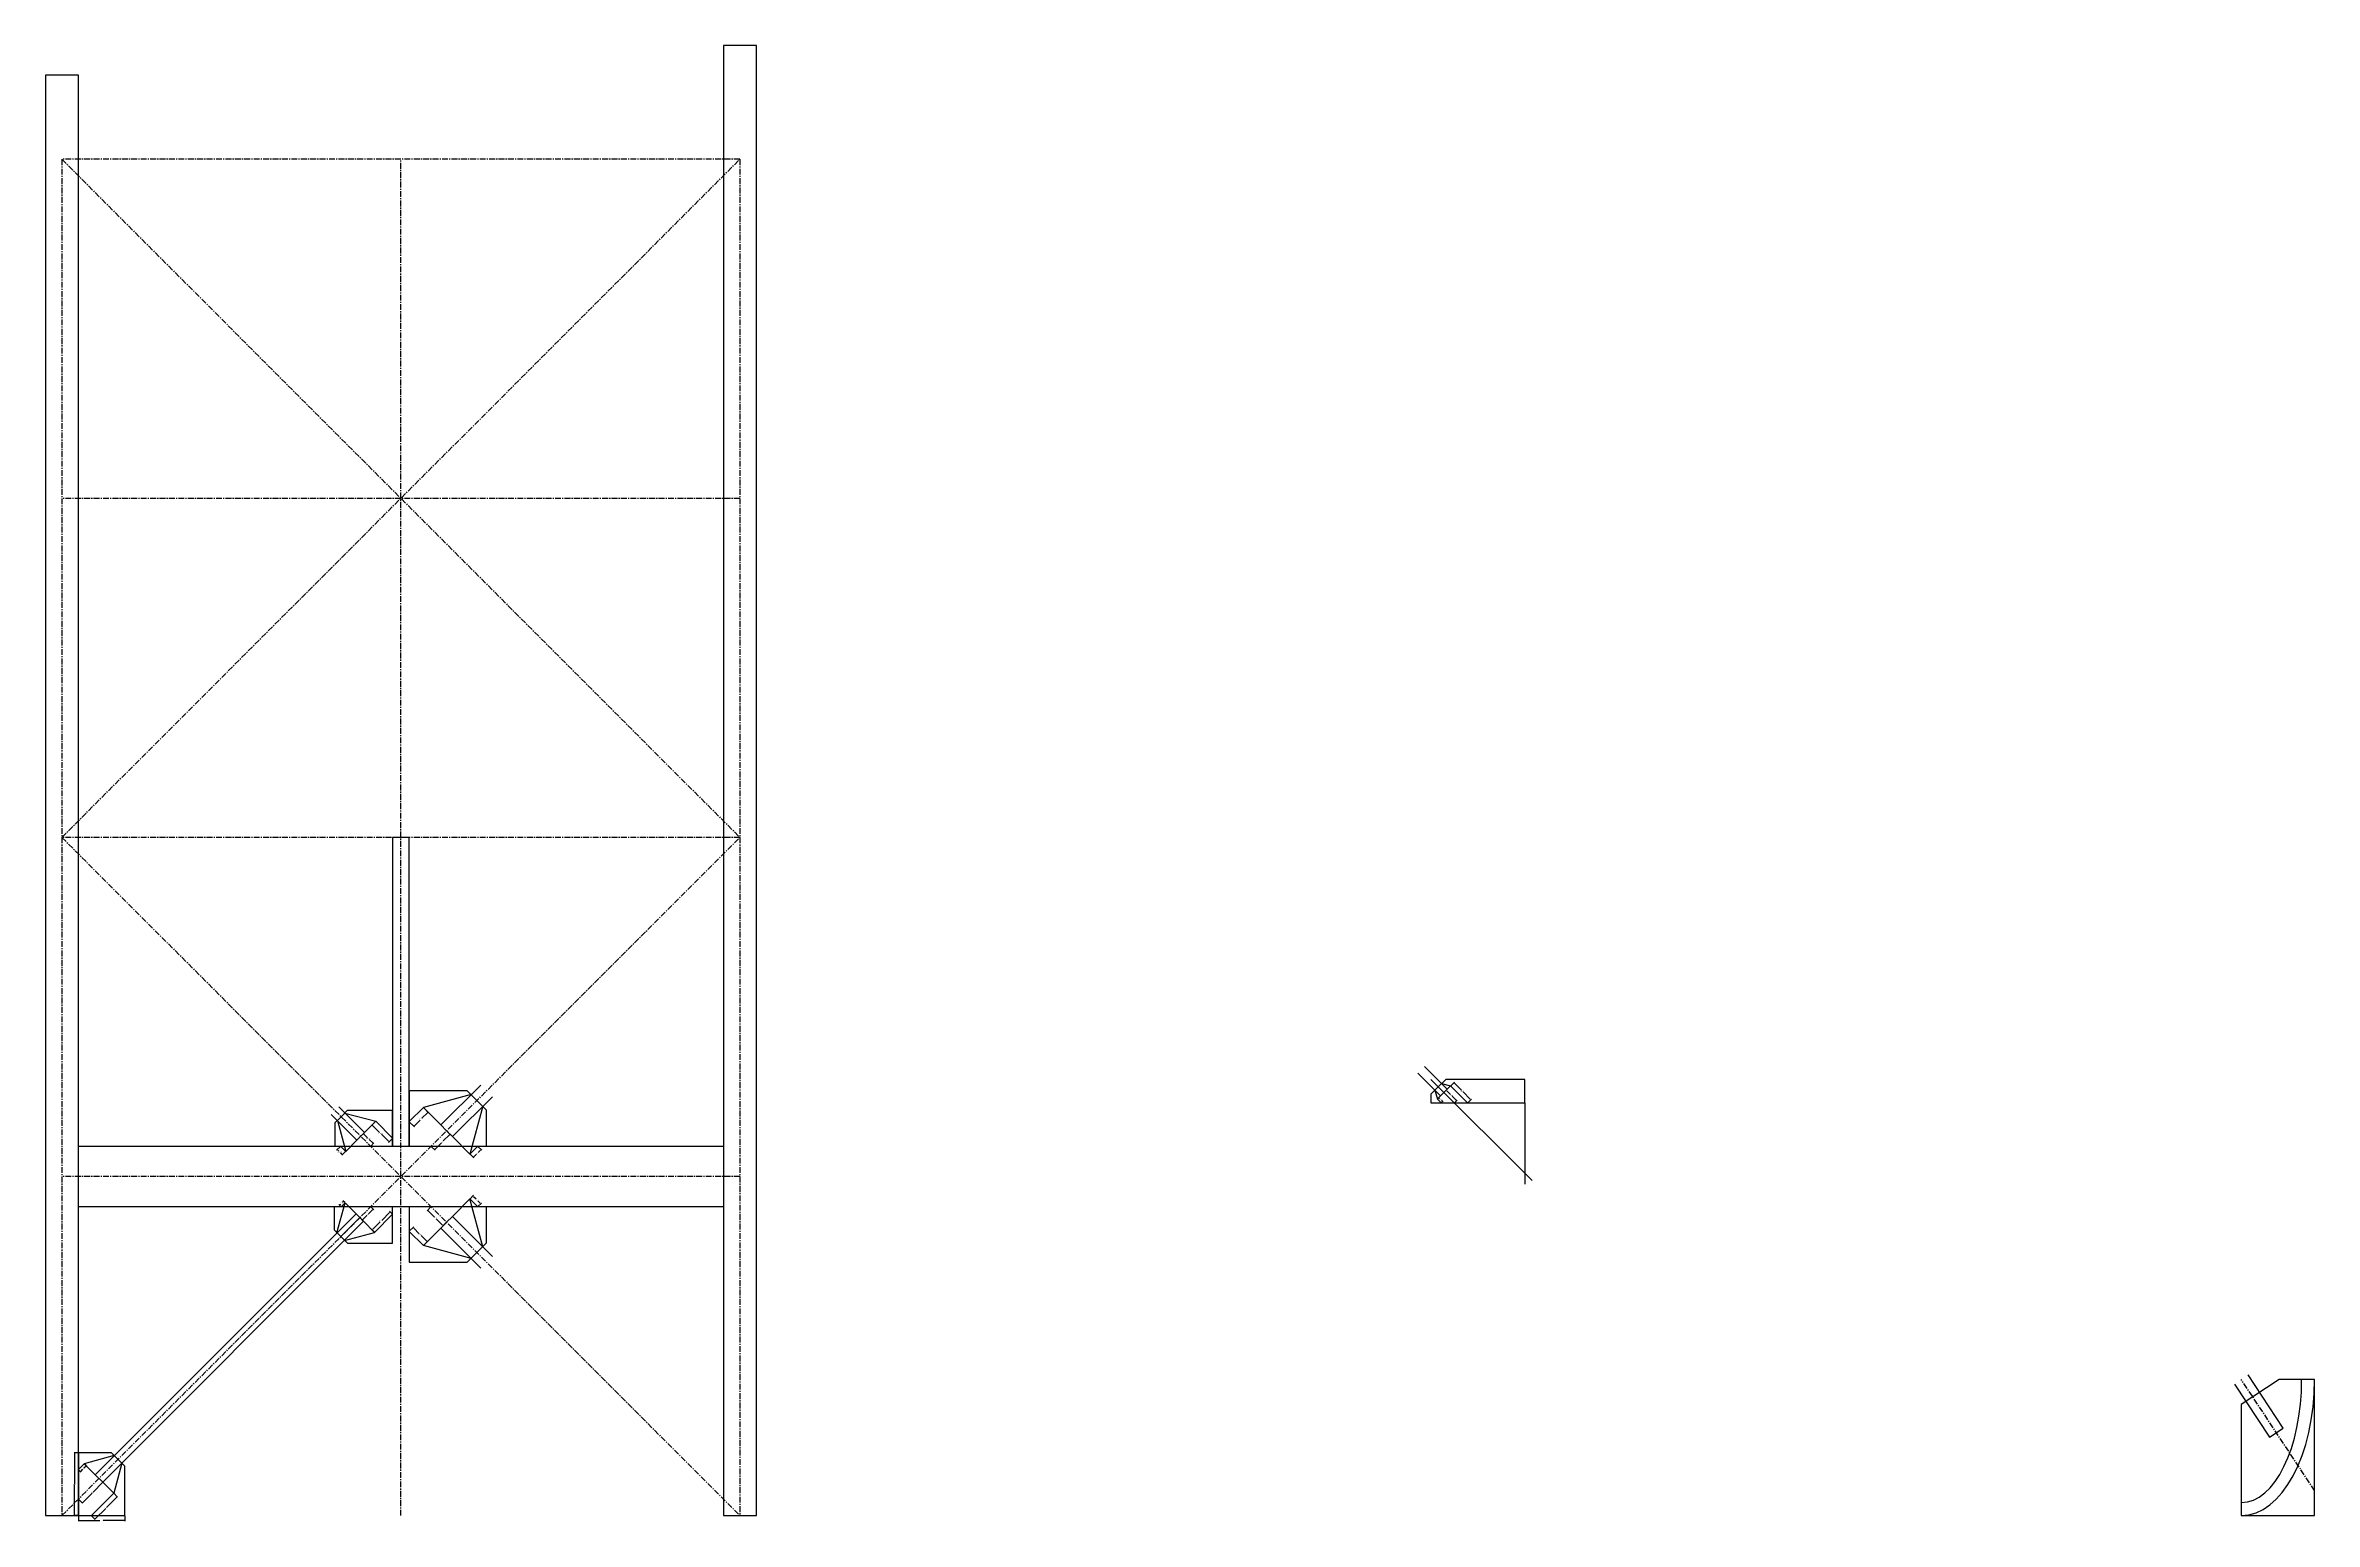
# Model space of a CAD drawing. Header units: inches. Extents: x 15 to 979, y 36 to 663.
import ezdxf

# ---------------------------------------------------------------- set-up
doc = ezdxf.new("R2010")
doc.units = ezdxf.units.IN
doc.header["$MEASUREMENT"] = 0
doc.linetypes.add('CENTERX2', pattern=[4, 2.5, -0.5, 0.5, -0.5])
for name, color, linetype in [('Centers', 1, 'CENTERX2'), ('Dimensions', 7, 'Continuous'), ('Elements', 4, 'Continuous'), ('Measures', 1, 'Continuous')]:
    doc.layers.add(name, color=color, linetype=linetype)
doc.styles.get("Standard").update_dxf_attribs({"font": 'arial.ttf'})
doc.dimstyles.new('Annotative', dxfattribs={"dimscale": 0, "dimtxt": 0.18, "dimasz": 0.18, "dimexe": 0.18, "dimexo": 0.0625, "dimgap": 0.09, "dimtad": 0, "dimtih": 1, "dimtoh": 1, "dimzin": 0, "dimdsep": 46, "dimtxsty": 'Standard', "dimcen": 0.09, "dimadec": 0, "dimazin": 0, "dimtfac": 1, "dimtofl": 0, "dimtmove": 0, "dimatfit": 3, "dimfxl": 1, "dimtolj": 1, "dimtzin": 0, "dimarcsym": 0})

# ---------------------------------------------------------------- blocks, each defined once
blk = doc.blocks.new('*D1')
at = {"layer": 'Defpoints', "color": 0}
for p in [(29.22, 38.42), (48.92, 38.42), (48.92, 36.28)]:
    blk.add_point(p, dxfattribs=at)
at = {"layer": 'Dimensions', "color": 0, "lineweight": -2}
for p, q in [((29.22, 38.36), (29.22, 36.1)), ((29.4, 36.28), (38.42, 36.28)), ((48.74, 36.28), (39.72, 36.28)), ((48.92, 38.36), (48.92, 36.1))]:
    blk.add_line(p, q, dxfattribs=at)
at = {"layer": 'Dimensions', "color": 0}
for points in [[(29.4, 36.31), (29.4, 36.25), (29.22, 36.28)], [(48.74, 36.31), (48.74, 36.25), (48.92, 36.28)]]:
    blk.add_solid(points, dxfattribs=at)
at = {"layer": 'Dimensions', "color": 0, "insert": (39.07, 36.28), "char_height": 0.18, "attachment_point": 5}
blk.add_mtext('\\A1;a = 19.69"', dxfattribs=at)
blk = doc.blocks.new('*D2')
at = {"layer": 'Defpoints', "color": 0}
for p in [(27.63, 65.11), (29.22, 65.11), (29.22, 38.42)]:
    blk.add_point(p, dxfattribs=at)
at = {"layer": 'Dimensions', "color": 0, "lineweight": -2}
for p, q in [((29.16, 65.11), (27.45, 65.11)), ((27.63, 64.93), (27.63, 51.95)), ((27.63, 38.6), (27.63, 51.58)), ((29.16, 38.42), (27.45, 38.42))]:
    blk.add_line(p, q, dxfattribs=at)
at = {"layer": 'Dimensions', "color": 0}
for points in [[(27.6, 64.93), (27.66, 64.93), (27.63, 65.11)], [(27.6, 38.6), (27.66, 38.6), (27.63, 38.42)]]:
    blk.add_solid(points, dxfattribs=at)
at = {"layer": 'Dimensions', "color": 0, "insert": (27.63, 51.77), "char_height": 0.18, "attachment_point": 5}
blk.add_mtext('\\A1;b = 26.69"', dxfattribs=at)
blk = doc.blocks.new('*D3')
at = {"layer": 'Defpoints', "color": 0}
for p in [(29.22, 57.95), (31.73, 60.46), (32.62, 59.56)]:
    blk.add_point(p, dxfattribs=at)
at = {"layer": 'Dimensions', "color": 0, "lineweight": -2}
for p, q in [((29.27, 57.91), (30.24, 56.93)), ((30.24, 57.19), (31.19, 58.13)), ((32.49, 59.44), (31.55, 58.49)), ((31.77, 60.41), (32.75, 59.44))]:
    blk.add_line(p, q, dxfattribs=at)
at = {"layer": 'Dimensions', "color": 0}
for points in [[(32.47, 59.46), (32.51, 59.41), (32.62, 59.56)], [(30.22, 57.21), (30.27, 57.17), (30.12, 57.06)]]:
    blk.add_solid(points, dxfattribs=at)
at = {"layer": 'Dimensions', "color": 0, "insert": (31.37, 58.31), "char_height": 0.18, "attachment_point": 5}
blk.add_mtext('\\A1;L1=3.54"', dxfattribs=at)
blk = doc.blocks.new('*D4')
at = {"layer": 'Defpoints', "color": 0}
for p in [(37.99, 54.19), (39.65, 52.53), (29.22, 45.42)]:
    blk.add_point(p, dxfattribs=at)
at = {"layer": 'Dimensions', "color": 0, "lineweight": -2}
for p, q in [((39.52, 52.4), (35.45, 48.33)), ((38.04, 54.14), (39.78, 52.4)), ((29.27, 45.38), (31.01, 43.63)), ((31.01, 43.89), (35.09, 47.96))]:
    blk.add_line(p, q, dxfattribs=at)
at = {"layer": 'Dimensions', "color": 0}
for points in [[(39.5, 52.42), (39.55, 52.38), (39.65, 52.53)], [(30.99, 43.91), (31.03, 43.87), (30.88, 43.76)]]:
    blk.add_solid(points, dxfattribs=at)
at = {"layer": 'Dimensions', "color": 0, "insert": (35.27, 48.15), "char_height": 0.18, "attachment_point": 5}
blk.add_mtext('\\A1;L2=12.40"', dxfattribs=at)
blk = doc.blocks.new('*D5')
at = {"layer": 'Defpoints', "color": 0}
for p in [(44.26, 47.92), (45.76, 46.42), (34.76, 38.42)]:
    blk.add_point(p, dxfattribs=at)
at = {"layer": 'Dimensions', "color": 0, "lineweight": -2}
for p, q in [((36.38, 37.05), (40.83, 41.49)), ((45.63, 46.3), (41.19, 41.85)), ((44.3, 47.88), (45.89, 46.3)), ((34.8, 38.38), (36.38, 36.79))]:
    blk.add_line(p, q, dxfattribs=at)
at = {"layer": 'Dimensions', "color": 0}
for points in [[(45.61, 46.32), (45.65, 46.27), (45.76, 46.42)], [(36.36, 37.07), (36.41, 37.03), (36.26, 36.92)]]:
    blk.add_solid(points, dxfattribs=at)
at = {"layer": 'Dimensions', "color": 0, "insert": (41.01, 41.67), "char_height": 0.18, "attachment_point": 5}
blk.add_mtext('\\A1;L3=13.44"', dxfattribs=at)
blk = doc.blocks.new('*D16')
at = {"layer": 'Defpoints', "color": 0, "transparency": 16777216}
for p in [(140.61, 195.27), (142.78, 193.1), (141.35, 191.68)]:
    blk.add_point(p, dxfattribs=at)
at = {"layer": 'Dimensions', "color": 0, "lineweight": -2, "transparency": 16777216}
for p, q in [((140.52, 195.18), (138.93, 193.59)), ((139.44, 193.59), (139.91, 193.13)), ((142.69, 193.02), (141.1, 191.43)), ((141.1, 191.94), (140.63, 192.4))]:
    blk.add_line(p, q, dxfattribs=at)
at = {"layer": 'Dimensions', "color": 0, "transparency": 16777216}
for points in [[(139.49, 193.63), (139.4, 193.55), (139.19, 193.85)], [(141.14, 191.98), (141.06, 191.89), (141.35, 191.68)]]:
    blk.add_solid(points, dxfattribs=at)
at = {"layer": 'Dimensions', "color": 0, "transparency": 16777216, "insert": (140.27, 192.76), "char_height": 0.36, "attachment_point": 5}
blk.add_mtext('\\A1;L1=3.06"', dxfattribs=at)
blk = doc.blocks.new('*D17')
at = {"layer": 'Defpoints', "color": 0, "transparency": 16777216}
for p in [(149.16, 199.49), (153.37, 195.27), (154.52, 196.42)]:
    blk.add_point(p, dxfattribs=at)
at = {"layer": 'Dimensions', "color": 0, "lineweight": -2, "transparency": 16777216}
for p, q in [((149.25, 199.57), (150.56, 200.89)), ((150.56, 200.38), (152.05, 198.89)), ((154.27, 196.67), (152.78, 198.16)), ((153.46, 195.36), (154.77, 196.67))]:
    blk.add_line(p, q, dxfattribs=at)
at = {"layer": 'Dimensions', "color": 0, "transparency": 16777216}
for points in [[(150.6, 200.42), (150.52, 200.34), (150.3, 200.63)], [(154.31, 196.71), (154.22, 196.63), (154.52, 196.42)]]:
    blk.add_solid(points, dxfattribs=at)
at = {"layer": 'Dimensions', "color": 0, "transparency": 16777216, "insert": (152.41, 198.52), "char_height": 0.36, "attachment_point": 5}
blk.add_mtext('\\A1;L2=5.96"', dxfattribs=at)
blk = doc.blocks.new('*D18')
at = {"layer": 'Defpoints', "color": 0, "transparency": 16777216}
for p in [(155.54, 205.87), (161.16, 197.12), (162.72, 198.68)]:
    blk.add_point(p, dxfattribs=at)
at = {"layer": 'Dimensions', "color": 0, "lineweight": -2, "transparency": 16777216}
for p, q in [((155.45, 205.78), (153.72, 204.05)), ((154.23, 204.05), (157.2, 201.07)), ((160.91, 197.37), (157.93, 200.35)), ((162.64, 198.59), (160.91, 196.86))]:
    blk.add_line(p, q, dxfattribs=at)
at = {"layer": 'Dimensions', "color": 0, "transparency": 16777216}
for points in [[(154.27, 204.09), (154.19, 204.01), (153.98, 204.3)], [(160.95, 197.42), (160.86, 197.33), (161.16, 197.12)]]:
    blk.add_solid(points, dxfattribs=at)
at = {"layer": 'Dimensions', "color": 0, "transparency": 16777216, "insert": (157.57, 200.71), "char_height": 0.36, "attachment_point": 5}
blk.add_mtext('\\A1;L3=10.16"', dxfattribs=at)
blk = doc.blocks.new('*D19')
at = {"layer": 'Defpoints', "color": 0, "transparency": 16777216}
for p in [(148.78, 164.98), (153.37, 169.57), (154.47, 168.47)]:
    blk.add_point(p, dxfattribs=at)
at = {"layer": 'Dimensions', "color": 0, "lineweight": -2, "transparency": 16777216}
for p, q in [((148.87, 164.89), (150.13, 163.63)), ((150.13, 164.14), (151.81, 165.81)), ((154.22, 168.22), (152.54, 166.54)), ((153.46, 169.48), (154.72, 168.22))]:
    blk.add_line(p, q, dxfattribs=at)
at = {"layer": 'Dimensions', "color": 0, "transparency": 16777216}
for points in [[(150.09, 164.18), (150.18, 164.09), (149.88, 163.88)], [(154.17, 168.26), (154.26, 168.18), (154.47, 168.47)]]:
    blk.add_solid(points, dxfattribs=at)
at = {"layer": 'Dimensions', "color": 0, "transparency": 16777216, "insert": (152.17, 166.18), "char_height": 0.36, "attachment_point": 5}
blk.add_mtext('\\A1;6.49"', dxfattribs=at)
blk = doc.blocks.new('*D20')
at = {"layer": 'Defpoints', "color": 0, "transparency": 16777216}
for p in [(161.69, 167.42), (162.72, 166.38), (155.05, 158.71)]:
    blk.add_point(p, dxfattribs=at)
at = {"layer": 'Dimensions', "color": 0, "lineweight": -2, "transparency": 16777216}
for p, q in [((161.43, 167.17), (158.21, 163.95)), ((162.64, 166.47), (161.43, 167.68)), ((154.96, 158.8), (153.76, 160)), ((154.27, 160), (157.49, 163.22))]:
    blk.add_line(p, q, dxfattribs=at)
at = {"layer": 'Dimensions', "color": 0, "transparency": 16777216}
for points in [[(161.39, 167.21), (161.47, 167.12), (161.69, 167.42)], [(154.23, 160.04), (154.31, 159.96), (154.01, 159.75)]]:
    blk.add_solid(points, dxfattribs=at)
at = {"layer": 'Dimensions', "color": 0, "transparency": 16777216, "insert": (157.85, 163.58), "char_height": 0.36, "attachment_point": 5}
blk.add_mtext('\\A1;10.85"', dxfattribs=at)
blk = doc.blocks.new('*D21')
at = {"layer": 'Defpoints', "color": 0, "transparency": 16777216}
for p in [(140.84, 169.57), (141.86, 171.9), (142.51, 171.25)]:
    blk.add_point(p, dxfattribs=at)
at = {"layer": 'Dimensions', "color": 0, "lineweight": -2, "transparency": 16777216}
for p, q in [((140.75, 169.66), (139.93, 170.48)), ((140.44, 170.48), (140.66, 170.69)), ((141.61, 171.64), (141.39, 171.42)), ((142.43, 171.33), (141.61, 172.15))]:
    blk.add_line(p, q, dxfattribs=at)
at = {"layer": 'Dimensions', "color": 0, "transparency": 16777216}
for points in [[(140.4, 170.52), (140.48, 170.43), (140.19, 170.22)], [(141.57, 171.68), (141.65, 171.6), (141.86, 171.9)]]:
    blk.add_solid(points, dxfattribs=at)
at = {"layer": 'Dimensions', "color": 0, "transparency": 16777216, "insert": (141.03, 171.06), "char_height": 0.36, "attachment_point": 5}
blk.add_mtext('\\A1;2.37"', dxfattribs=at)
blk = doc.blocks.new('*D22')
at = {"layer": 'Defpoints', "color": 0, "transparency": 16777216}
for p in [(195.58, 172.88), (198.88, 169.57), (200.18, 170.87)]:
    blk.add_point(p, dxfattribs=at)
at = {"layer": 'Dimensions', "color": 0, "lineweight": -2, "transparency": 16777216}
for p, q in [((195.67, 172.96), (197.13, 174.43)), ((197.13, 173.92), (198.17, 172.89)), ((199.93, 171.12), (198.9, 172.16)), ((198.97, 169.66), (200.44, 171.12))]:
    blk.add_line(p, q, dxfattribs=at)
at = {"layer": 'Dimensions', "color": 0, "transparency": 16777216}
for points in [[(197.18, 173.96), (197.09, 173.88), (196.88, 174.18)], [(199.97, 171.17), (199.89, 171.08), (200.18, 170.87)]]:
    blk.add_solid(points, dxfattribs=at)
at = {"layer": 'Dimensions', "color": 0, "transparency": 16777216, "insert": (198.53, 172.52), "char_height": 0.36, "attachment_point": 5}
blk.add_mtext('\\A1;4.67"', dxfattribs=at)
blk = doc.blocks.new('*D23')
at = {"layer": 'Defpoints', "color": 0, "transparency": 16777216}
for p in [(169.72, 159.11), (177.45, 154.75), (175.77, 153.07)]:
    blk.add_point(p, dxfattribs=at)
at = {"layer": 'Dimensions', "color": 0, "lineweight": -2, "transparency": 16777216}
for p, q in [((169.81, 159.2), (171.66, 161.05)), ((171.66, 160.54), (174.06, 158.13)), ((177.19, 155), (174.79, 157.4)), ((175.86, 153.15), (177.7, 155))]:
    blk.add_line(p, q, dxfattribs=at)
at = {"layer": 'Dimensions', "color": 0, "transparency": 16777216}
for points in [[(171.7, 160.58), (171.62, 160.49), (171.4, 160.79)], [(177.24, 155.04), (177.15, 154.96), (177.45, 154.75)]]:
    blk.add_solid(points, dxfattribs=at)
at = {"layer": 'Dimensions', "color": 0, "transparency": 16777216, "insert": (174.43, 157.77), "char_height": 0.36, "attachment_point": 5}
blk.add_mtext('\\A1;8.55"', dxfattribs=at)
blk = doc.blocks.new('*D24')
at = {"layer": 'Defpoints', "color": 0, "transparency": 16777216}
for p in [(177.59, 168.09), (179.07, 169.57), (185.67, 162.97)]:
    blk.add_point(p, dxfattribs=at)
at = {"layer": 'Dimensions', "color": 0, "lineweight": -2, "transparency": 16777216}
for p, q in [((178.99, 169.48), (177.33, 167.83)), ((177.84, 167.83), (180.52, 165.15)), ((183.93, 161.74), (181.25, 164.42)), ((185.58, 162.88), (183.93, 161.23))]:
    blk.add_line(p, q, dxfattribs=at)
at = {"layer": 'Dimensions', "color": 0, "transparency": 16777216}
for points in [[(177.89, 167.87), (177.8, 167.79), (177.59, 168.09)], [(183.98, 161.78), (183.89, 161.7), (184.19, 161.49)]]:
    blk.add_solid(points, dxfattribs=at)
at = {"layer": 'Dimensions', "color": 0, "transparency": 16777216, "insert": (180.89, 164.79), "char_height": 0.36, "attachment_point": 5}
blk.add_mtext('\\A1;9.33"', dxfattribs=at)
blk = doc.blocks.new('*D25')
at = {"layer": 'Defpoints', "color": 0, "transparency": 16777216}
for p in [(612.1, 220.9), (619.32, 213.68), (620.7, 215.07)]:
    blk.add_point(p, dxfattribs=at)
at = {"layer": 'Dimensions', "color": 0, "lineweight": -2, "transparency": 16777216}
for p, q in [((612.19, 220.99), (613.74, 222.54)), ((613.74, 222.03), (616.73, 219.04)), ((620.45, 215.33), (617.46, 218.32)), ((619.41, 213.77), (620.96, 215.33))]:
    blk.add_line(p, q, dxfattribs=at)
at = {"layer": 'Dimensions', "color": 0, "transparency": 16777216}
for points in [[(613.79, 222.08), (613.7, 221.99), (613.49, 222.29)], [(620.49, 215.37), (620.41, 215.28), (620.7, 215.07)]]:
    blk.add_solid(points, dxfattribs=at)
at = {"layer": 'Dimensions', "color": 0, "transparency": 16777216, "insert": (617.1, 218.68), "char_height": 0.36, "attachment_point": 5}
blk.add_mtext('\\A1;10.21"', dxfattribs=at)
blk = doc.blocks.new('*D26')
at = {"layer": 'Defpoints', "color": 0, "transparency": 16777216}
for p in [(609.3, 218.1), (613.71, 213.68), (614.68, 214.65)]:
    blk.add_point(p, dxfattribs=at)
at = {"layer": 'Dimensions', "color": 0, "lineweight": -2, "transparency": 16777216}
for p, q in [((609.39, 218.19), (610.52, 219.32)), ((610.52, 218.81), (612.11, 217.22)), ((614.43, 214.91), (612.84, 216.5)), ((613.8, 213.77), (614.94, 214.91))]:
    blk.add_line(p, q, dxfattribs=at)
at = {"layer": 'Dimensions', "color": 0, "transparency": 16777216}
for points in [[(610.56, 218.86), (610.48, 218.77), (610.27, 219.07)], [(614.47, 214.95), (614.38, 214.87), (614.68, 214.65)]]:
    blk.add_solid(points, dxfattribs=at)
at = {"layer": 'Dimensions', "color": 0, "transparency": 16777216, "insert": (612.47, 216.86), "char_height": 0.36, "attachment_point": 5}
blk.add_mtext('\\A1;6.24"', dxfattribs=at)
blk = doc.blocks.new('*D27')
at = {"layer": 'Defpoints', "color": 0, "transparency": 16777216}
for p in [(606.5, 215.3), (608.11, 213.68), (608.77, 214.35)]:
    blk.add_point(p, dxfattribs=at)
at = {"layer": 'Dimensions', "color": 0, "lineweight": -2, "transparency": 16777216}
for p, q in [((606.58, 215.38), (607.41, 216.21)), ((607.41, 215.7), (607.6, 215.52)), ((608.2, 213.77), (609.02, 214.6)), ((608.52, 214.6), (608.33, 214.79))]:
    blk.add_line(p, q, dxfattribs=at)
at = {"layer": 'Dimensions', "color": 0, "transparency": 16777216}
for points in [[(607.45, 215.75), (607.37, 215.66), (607.16, 215.96)], [(608.56, 214.64), (608.47, 214.56), (608.77, 214.35)]]:
    blk.add_solid(points, dxfattribs=at)
at = {"layer": 'Dimensions', "color": 0, "transparency": 16777216, "insert": (607.96, 215.15), "char_height": 0.36, "attachment_point": 5}
blk.add_mtext('\\A1;2.28"', dxfattribs=at)
blk = doc.blocks.new('*D28')
at = {"layer": 'Defpoints', "color": 0, "transparency": 16777216}
for p in [(169.72, 205.73), (175.77, 211.77), (177.76, 209.79)]:
    blk.add_point(p, dxfattribs=at)
at = {"layer": 'Dimensions', "color": 0, "lineweight": -2, "transparency": 16777216}
for p, q in [((169.81, 205.64), (171.97, 203.49)), ((171.97, 203.99), (174.37, 206.4)), ((177.5, 209.53), (175.1, 207.13)), ((175.86, 211.69), (178.01, 209.53))]:
    blk.add_line(p, q, dxfattribs=at)
at = {"layer": 'Dimensions', "color": 0, "transparency": 16777216}
for points in [[(171.93, 204.04), (172.01, 203.95), (171.71, 203.74)], [(177.46, 209.57), (177.55, 209.49), (177.76, 209.79)]]:
    blk.add_solid(points, dxfattribs=at)
at = {"layer": 'Dimensions', "color": 0, "transparency": 16777216, "insert": (174.74, 206.76), "char_height": 0.36, "attachment_point": 5}
blk.add_mtext('\\A1;8.55"', dxfattribs=at)
blk = doc.blocks.new('*D29')
at = {"layer": 'Defpoints', "color": 0, "transparency": 16777216}
for p in [(179.07, 195.27), (185.67, 201.87), (187.1, 200.45)]:
    blk.add_point(p, dxfattribs=at)
at = {"layer": 'Dimensions', "color": 0, "lineweight": -2, "transparency": 16777216}
for p, q in [((179.16, 195.18), (180.75, 193.59)), ((180.75, 194.1), (183.43, 196.78)), ((186.84, 200.19), (184.16, 197.51)), ((185.76, 201.78), (187.35, 200.19))]:
    blk.add_line(p, q, dxfattribs=at)
at = {"layer": 'Dimensions', "color": 0, "transparency": 16777216}
for points in [[(180.71, 194.14), (180.79, 194.06), (180.5, 193.85)], [(186.8, 200.23), (186.88, 200.15), (187.1, 200.45)]]:
    blk.add_solid(points, dxfattribs=at)
at = {"layer": 'Dimensions', "color": 0, "transparency": 16777216, "insert": (183.8, 197.15), "char_height": 0.36, "attachment_point": 5}
blk.add_mtext('\\A1;9.33"', dxfattribs=at)
blk = doc.blocks.new('*D30')
at = {"layer": 'Defpoints', "color": 0, "transparency": 16777216}
for p in [(198.88, 195.27), (200.29, 193.86), (195.58, 191.96)]:
    blk.add_point(p, dxfattribs=at)
at = {"layer": 'Dimensions', "color": 0, "lineweight": -2, "transparency": 16777216}
for p, q in [((198.97, 195.18), (200.55, 193.61)), ((200.04, 193.61), (199, 192.57)), ((195.67, 191.88), (197.24, 190.3)), ((197.24, 190.81), (198.28, 191.85))]:
    blk.add_line(p, q, dxfattribs=at)
at = {"layer": 'Dimensions', "color": 0, "transparency": 16777216}
for points in [[(199.99, 193.65), (200.08, 193.56), (200.29, 193.86)], [(197.2, 190.85), (197.28, 190.77), (196.99, 190.56)]]:
    blk.add_solid(points, dxfattribs=at)
at = {"layer": 'Dimensions', "color": 0, "transparency": 16777216, "insert": (198.64, 192.21), "char_height": 0.36, "attachment_point": 5}
blk.add_mtext('\\A1;4.67"', dxfattribs=at)

msp = doc.modelspace()

# ---------------------------------------------------------------- linework, layer by layer
at = {"layer": 'Centers'}
for p, q in [((22.223, 614.42), (22.223, 38.42)), ((22.223, 326.42), (310.223, 614.42)), ((22.223, 614.42), (310.223, 326.42)), ((166.223, 326.42), (166.223, 614.42)), ((310.223, 614.42), (310.223, 38.42)), ((310.223, 470.42), (22.223, 470.42)), ((22.223, 38.42), (310.223, 326.42)), ((22.223, 326.42), (310.223, 38.42)), ((310.223, 326.42), (22.223, 326.42)), ((166.223, 38.42), (166.223, 326.42)), ((310.223, 182.42), (22.223, 182.42)), ((979.121, 49.026), (947.976, 96.216))]:
    msp.add_line(p, q, dxfattribs=at)
at = {"layer": 'Elements'}
for p, q in [((607.884, 216.684), (598.253, 226.315)), ((610.713, 219.513), (601.082, 229.144)), ((603.713, 223.684), (646.72, 180.677)), ((183.198, 204.344), (200.125, 221.271)), ((188.148, 199.395), (205.075, 216.321)), ((609.298, 218.098), (607.884, 216.684)), ((609.298, 218.098), (610.713, 219.513)), ((643.713, 213.684), (643.713, 179.173)), ((136.65, 208.811), (147.567, 197.894)), ((136.65, 208.811), (147.567, 197.894)), ((185.673, 201.87), (183.198, 204.344)), ((149.158, 199.485), (147.567, 197.894)), ((149.158, 199.485), (150.749, 201.076)), ((185.673, 201.87), (188.148, 199.395)), ((979.121, 96.216), (973.621, 96.216)), ((947.976, 43.92), (947.976, 38.42))]:
    msp.add_line(p, q, dxfattribs=at)
for points in [[(303.223, 38.42), (317.223, 38.42), (317.223, 662.794), (303.223, 662.794)], [(15.223, 38.42), (29.223, 38.42), (29.223, 650.12), (15.223, 650.12)], [(603.713, 217.32), (603.713, 213.684), (643.713, 213.684), (643.713, 223.684), (610.077, 223.684), (606.895, 220.502)], [(194.424, 218.858), (169.723, 218.858), (169.723, 195.27), (202.661, 195.27), (202.661, 210.62), (198.542, 214.739)], [(138.241, 205.162), (138.241, 195.27), (162.723, 195.27), (162.723, 210.402), (143.481, 210.402), (140.861, 207.782)], [(139.832, 211.993), (150.749, 201.076)], [(36.402, 55.78), (147.191, 166.57), (148.782, 164.979), (150.373, 163.388), (39.584, 52.598)], [(143.507, 154.054), (162.723, 154.054), (162.723, 169.57), (137.857, 169.57), (137.857, 159.704), (140.682, 156.879)], [(202.661, 154.22), (202.661, 169.57), (169.723, 169.57), (169.723, 145.982), (194.424, 145.982)], [(947.976, 85.642), (947.976, 38.42), (979.121, 38.42), (979.121, 96.216), (963.997, 96.216)], [(46.092, 62.289), (43.268, 65.114), (29.223, 65.114), (29.223, 38.42), (48.917, 38.42), (48.917, 59.464)]]:
    msp.add_lwpolyline(points, close=True, dxfattribs=at)
for points in [[(169.723, 195.27), (169.723, 326.42), (162.723, 326.42), (162.723, 195.27)], [(29.223, 195.27), (166.223, 195.27), (303.223, 195.27)], [(303.223, 169.57), (166.223, 169.57), (29.223, 169.57)], [(205.136, 148.457), (188.148, 165.445), (185.673, 162.97), (183.198, 160.495), (200.187, 143.507)], [(945.055, 94.288), (959.942, 71.732), (965.784, 75.588), (950.897, 98.144)]]:
    msp.add_lwpolyline(points, dxfattribs=at)
at = {"layer": 'Measures', "linetype": 'CENTERX2'}
msp.add_line((310.223, 614.42), (22.223, 614.42), dxfattribs=at)
at = {"layer": 'Measures'}
for p, q in [((608.309, 221.916), (612.101, 220.9)), ((196.068, 217.214), (175.768, 211.775)), ((201.017, 212.264), (195.578, 191.965)), ((605.48, 219.088), (606.496, 215.296)), ((607.884, 216.684), (606.496, 215.296)), ((606.496, 215.296), (608.109, 213.684)), ((610.713, 219.513), (612.101, 220.9)), ((612.101, 220.9), (619.317, 213.684)), ((139.27, 206.191), (142.777, 193.104)), ((142.452, 209.373), (155.539, 205.866)), ((150.749, 201.076), (155.539, 205.866)), ((155.539, 205.866), (162.723, 198.682)), ((175.768, 211.775), (169.723, 205.73)), ((183.198, 204.344), (175.768, 211.775)), ((142.777, 193.104), (140.611, 195.27)), ((147.567, 197.894), (142.777, 193.104)), ((188.148, 199.395), (195.578, 191.965)), ((195.578, 191.965), (198.883, 195.27)), ((139.091, 158.47), (142.515, 171.246)), ((148.782, 164.979), (140.682, 156.879)), ((142.515, 171.246), (140.838, 169.57)), ((147.191, 166.57), (142.515, 171.246)), ((155.05, 158.711), (162.723, 166.385)), ((188.148, 165.445), (195.578, 172.875)), ((201.017, 152.576), (195.578, 172.875)), ((195.578, 172.875), (198.883, 169.57)), ((142.273, 155.288), (155.05, 158.711)), ((150.373, 163.388), (155.05, 158.711)), ((175.768, 153.065), (169.723, 159.11)), ((183.198, 160.495), (175.768, 153.065)), ((196.068, 147.626), (175.768, 153.065)), ((29.223, 57.955), (31.725, 60.456)), ((44.502, 63.88), (31.725, 60.456)), ((31.725, 60.456), (36.402, 55.78)), ((47.683, 60.698), (44.26, 47.922)), ((39.584, 52.598), (44.26, 47.922)), ((34.758, 38.42), (44.26, 47.922))]:
    msp.add_line(p, q, dxfattribs=at)
for major_axis, ratio, start_param, end_param in [((0, -52.296), 0.4903817, 0, 1.5707963), ((0, 57.796), 0.5388781, 3.1415927, 4.712389)]:
    msp.add_ellipse((947.976, 96.216), major_axis=major_axis, ratio=ratio, start_param=start_param, end_param=end_param, dxfattribs=at)

# ---------------------------------------------------------------- dimensions: what is measured, and where the dimension line sits
at = {"layer": 'Dimensions'}
for p1, p2, distance, picture, middle in [((612.1005, 220.9004), (619.3168, 213.6841), 1.9632, '*D25', (617.0969, 218.6804)), ((606.496, 215.296), (608.109, 213.684), 0.936, '*D27', (607.964, 215.152)), ((609.298, 218.098), (613.713, 213.684), 1.37, '*D26', (612.474, 216.86)), ((169.723, 205.73), (175.768, 211.775), -2.814, '*D28', (174.735, 206.763)), ((179.073, 195.27), (185.673, 201.87), -2.012, '*D29', (183.796, 197.147)), ((195.578, 191.965), (198.883, 195.27), -1.991, '*D30', (198.639, 192.209)), ((195.578, 172.875), (198.883, 169.57), 1.839, '*D22', (198.531, 172.523)), ((140.838, 169.57), (142.515, 171.246), 0.92, '*D21', (141.026, 171.059)), ((148.782, 164.979), (153.373, 169.57), -1.551, '*D19', (152.174, 166.178)), ((155.05, 158.711), (162.723, 166.385), 1.466, '*D20', (157.85, 163.584)), ((185.673, 162.97), (179.073, 169.57), 2.099, '*D24', (180.889, 164.785)), ((169.723, 159.11), (175.768, 153.065), 2.377, '*D23', (174.427, 157.768))]:
    dim = msp.add_aligned_dim(p1=p1, p2=p2, distance=distance, dimstyle='Annotative', override={"dimpost": '"'}, dxfattribs=at)
    dim.commit()
    dim.dimension.update_dxf_attribs({"geometry": picture, "text_midpoint": middle})
for p1, p2, distance, text, picture, middle in [((155.539, 205.866), (162.723, 198.682), -2.211, 'L3=<>', '*D18', (157.568, 200.711)), ((140.611, 195.27), (142.777, 193.104), -2.013, 'L1=<>', '*D16', (140.271, 192.764)), ((149.158, 199.485), (153.373, 195.27), 1.622, 'L2=<>', '*D17', (152.413, 198.525)), ((29.223, 57.955), (31.725, 60.456), -1.264, 'L1=<>', '*D3', (31.368, 58.311)), ((29.223, 45.42), (37.993, 54.189), -2.346, 'L2=<>', '*D4', (35.267, 48.145)), ((34.758, 38.42), (44.26, 47.922), -2.12, 'L3=<>', '*D5', (41.008, 41.672))]:
    dim = msp.add_aligned_dim(p1=p1, p2=p2, distance=distance, text=text, dimstyle='Annotative', override={"dimpost": '"'}, dxfattribs=at)
    dim.commit()
    dim.dimension.update_dxf_attribs({"geometry": picture, "text_midpoint": middle})
dim = msp.add_linear_dim(base=(27.632, 65.114), p1=(29.223, 38.42), p2=(29.223, 65.114), angle=90, text='b = <>', dimstyle='Annotative', override={"dimpost": '"'}, dxfattribs=at)
dim.commit()
dim.dimension.update_dxf_attribs({"geometry": '*D2', "text_midpoint": (27.632, 51.767)})
dim = msp.add_linear_dim(base=(48.917, 36.28), p1=(29.223, 38.42), p2=(48.917, 38.42), text='a = <>', dimstyle='Annotative', override={"dimpost": '"'}, dxfattribs=at)
dim.commit()
dim.dimension.update_dxf_attribs({"geometry": '*D1', "text_midpoint": (39.07, 36.28)})

doc.saveas('drawing.dxf')
